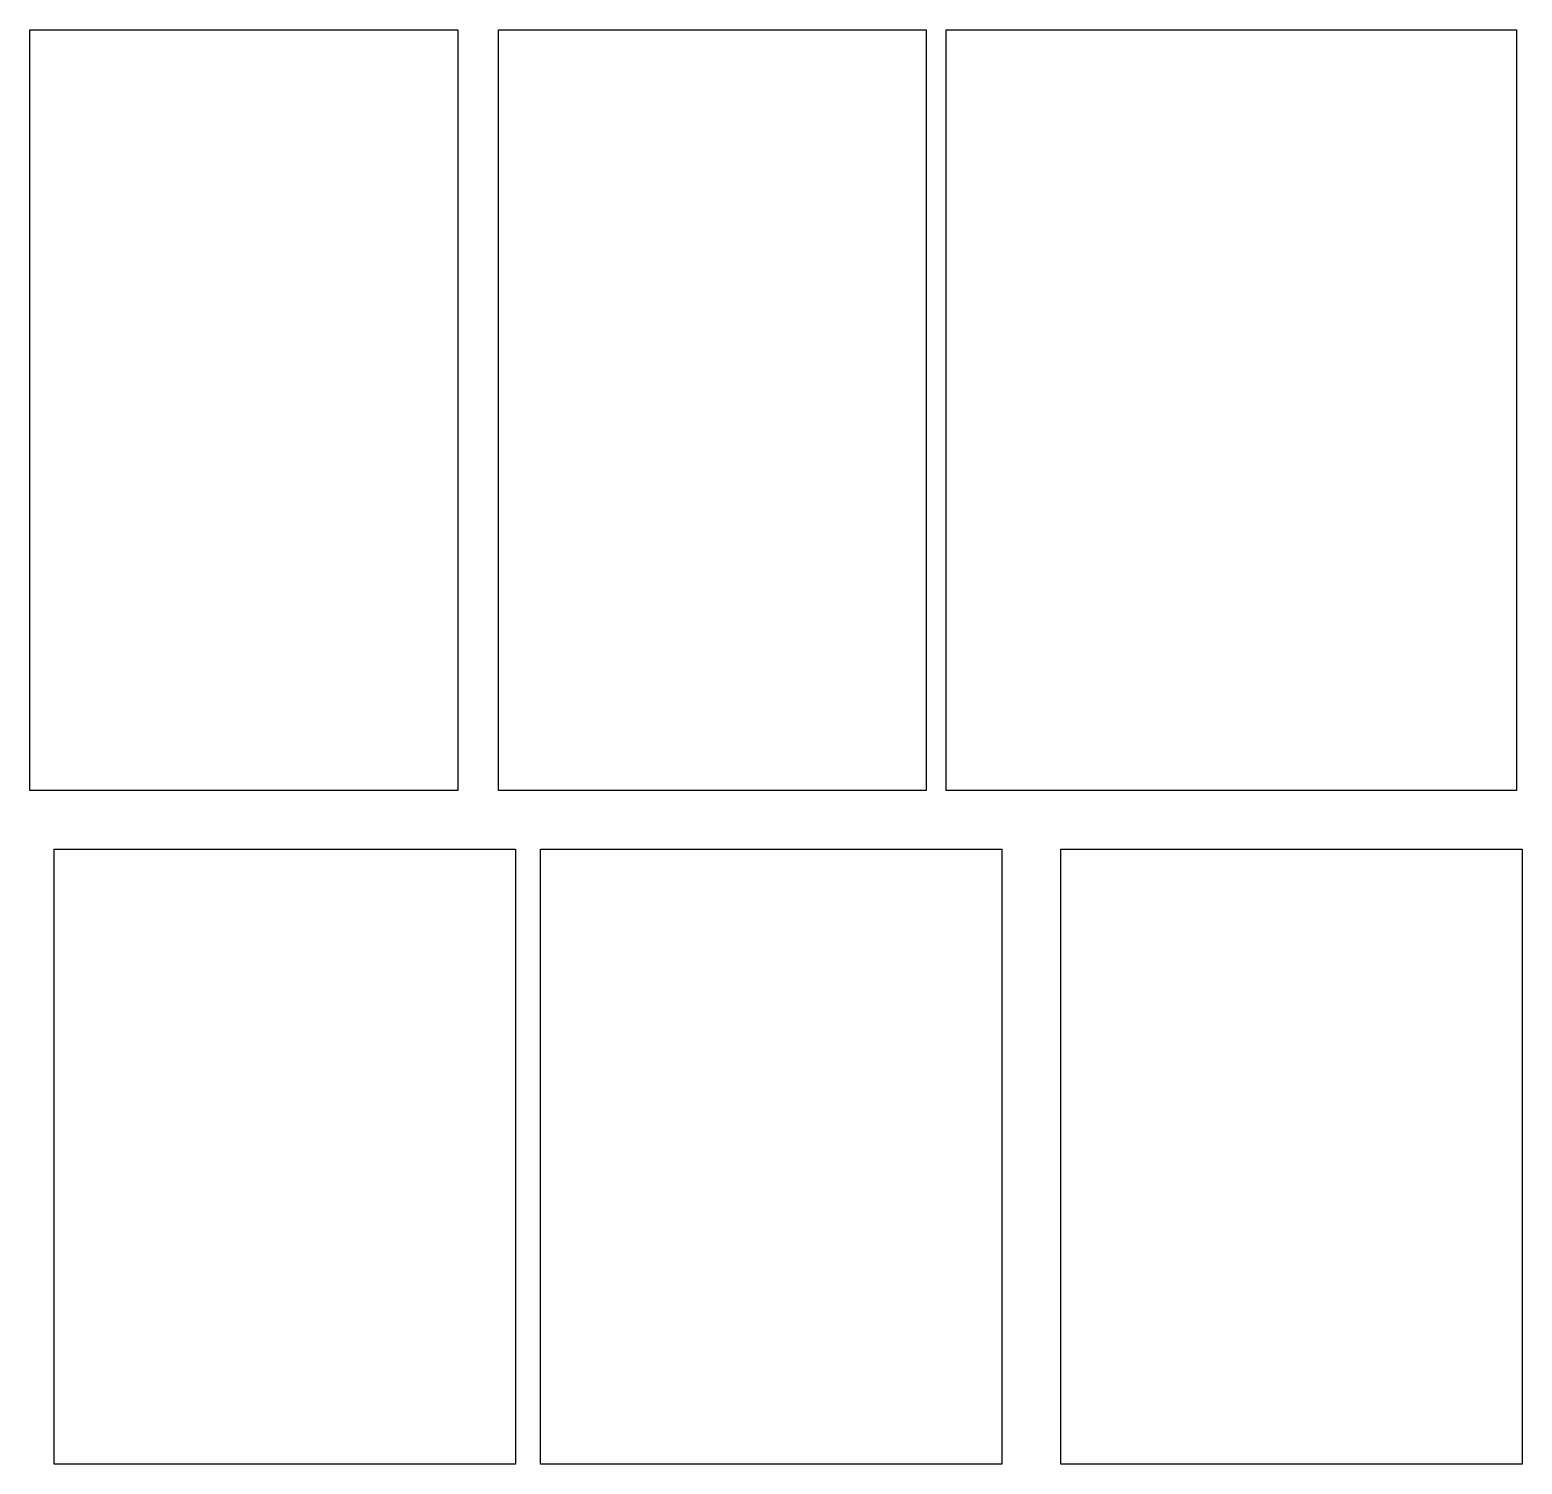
# Model space of a CAD drawing. Header units: inches. Extents: x -241 to 4575, y -126 to 1063.
# Drawn here: x -241.2 to 114.9, y 4.2 to 346.4 of the extents above; entities that cross this region are included whole.
import ezdxf

# ---------------------------------------------------------------- set-up
doc = ezdxf.new("R2010")
doc.units = ezdxf.units.IN
doc.header["$MEASUREMENT"] = 0
picture_1 = doc.add_image_def('image1.jpeg', size_in_pixel=(4032, 3024))
picture_2 = doc.add_image_def('image2.jpeg', size_in_pixel=(4032, 3024))
picture_3 = doc.add_image_def('image3.jpeg', size_in_pixel=(4032, 3024))
picture_4 = doc.add_image_def('image4.jpeg', size_in_pixel=(4032, 3024))
picture_5 = doc.add_image_def('image5.jpg', size_in_pixel=(3840, 2160))
picture_6 = doc.add_image_def('image6.jpg', size_in_pixel=(3840, 2160))

msp = doc.modelspace()

# ---------------------------------------------------------------- pictures from other files: only their frames are drawn
image = msp.add_image(picture_6, insert=(-241.18, 346.41), size_in_units=(181.48, 102.08), rotation=-90)
image.dxf.flags = 7
image = msp.add_image(picture_5, insert=(-129.36, 346.41), size_in_units=(181.48, 102.08), rotation=-90)
image.dxf.flags = 7
image = msp.add_image(picture_4, insert=(-22.54, 346.41), size_in_units=(181.48, 136.11), rotation=-90)
image.dxf.flags = 7
image = msp.add_image(picture_3, insert=(-235.34, 150.93), size_in_units=(146.73, 110.05), rotation=-90)
image.dxf.flags = 7
image = msp.add_image(picture_2, insert=(-119.33, 150.93), size_in_units=(146.73, 110.05), rotation=-90)
image.dxf.flags = 7
image = msp.add_image(picture_1, insert=(4.83, 150.93), size_in_units=(146.73, 110.05), rotation=-90)
image.dxf.flags = 7

doc.saveas('drawing.dxf')
